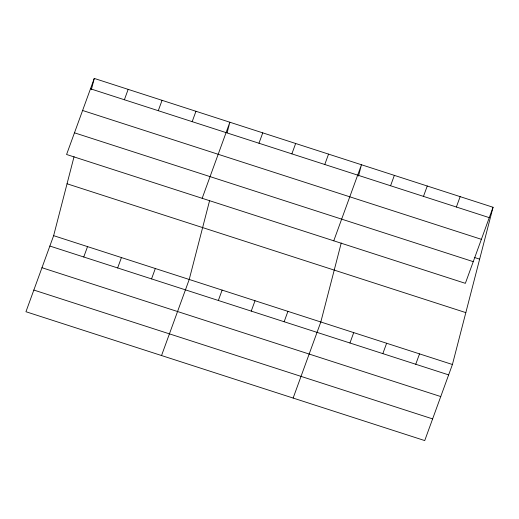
<?xml version="1.0" encoding="UTF-8"?>
<svg xmlns="http://www.w3.org/2000/svg" width="519" height="519" viewBox="0 0 519 519"><rect width="100%" height="100%" fill="white"/><g stroke="black" fill="none" stroke-linecap="round" stroke-linejoin="round"><path stroke-width="0.78" d="M493.05 207.269L465.361 283.335L66.581 154.493L94.27 78.421L493.05 207.269L452.419 364.507L424.73 440.579L25.95 311.731L53.639 235.665L74.055 156.66M91.35 89.703L94.27 78.421M209.637 200.464L189.221 279.475L161.539 355.541M227.134 132.76L229.852 122.231L202.17 198.297M341.236 242.983L320.82 321.994L293.138 398.06M358.538 176.025L361.451 164.75L333.762 240.816M124.385 99.752L128.161 89.372M83.754 256.996L87.536 246.616M158.282 110.703L162.058 100.329M117.651 267.947L121.427 257.567M192.179 121.654L195.955 111.28M151.548 278.898L155.324 268.524M258.975 143.238L262.75 132.858M218.343 300.482L222.119 290.102M291.873 153.864L295.655 143.491M251.241 311.108L255.024 300.735M324.777 164.497L328.553 154.117M284.146 321.741L287.922 311.361M390.573 185.757L394.349 175.377M349.942 343.001L353.718 332.621M423.472 196.383L427.254 186.01M382.84 353.627L386.623 343.254M456.376 207.016L460.152 196.636M415.745 364.26L419.521 353.88M90.488 88.801L489.274 217.643M82.599 110.476L481.385 239.324M474.288 257.424L479.64 259.156M74.47 132.812L473.257 261.654M67.042 183.778L465.828 312.62M53.639 235.665L452.419 364.507M49.856 246.045L448.643 374.887M41.968 267.72L440.754 396.568M33.839 290.056L432.625 418.898"/></g></svg>
